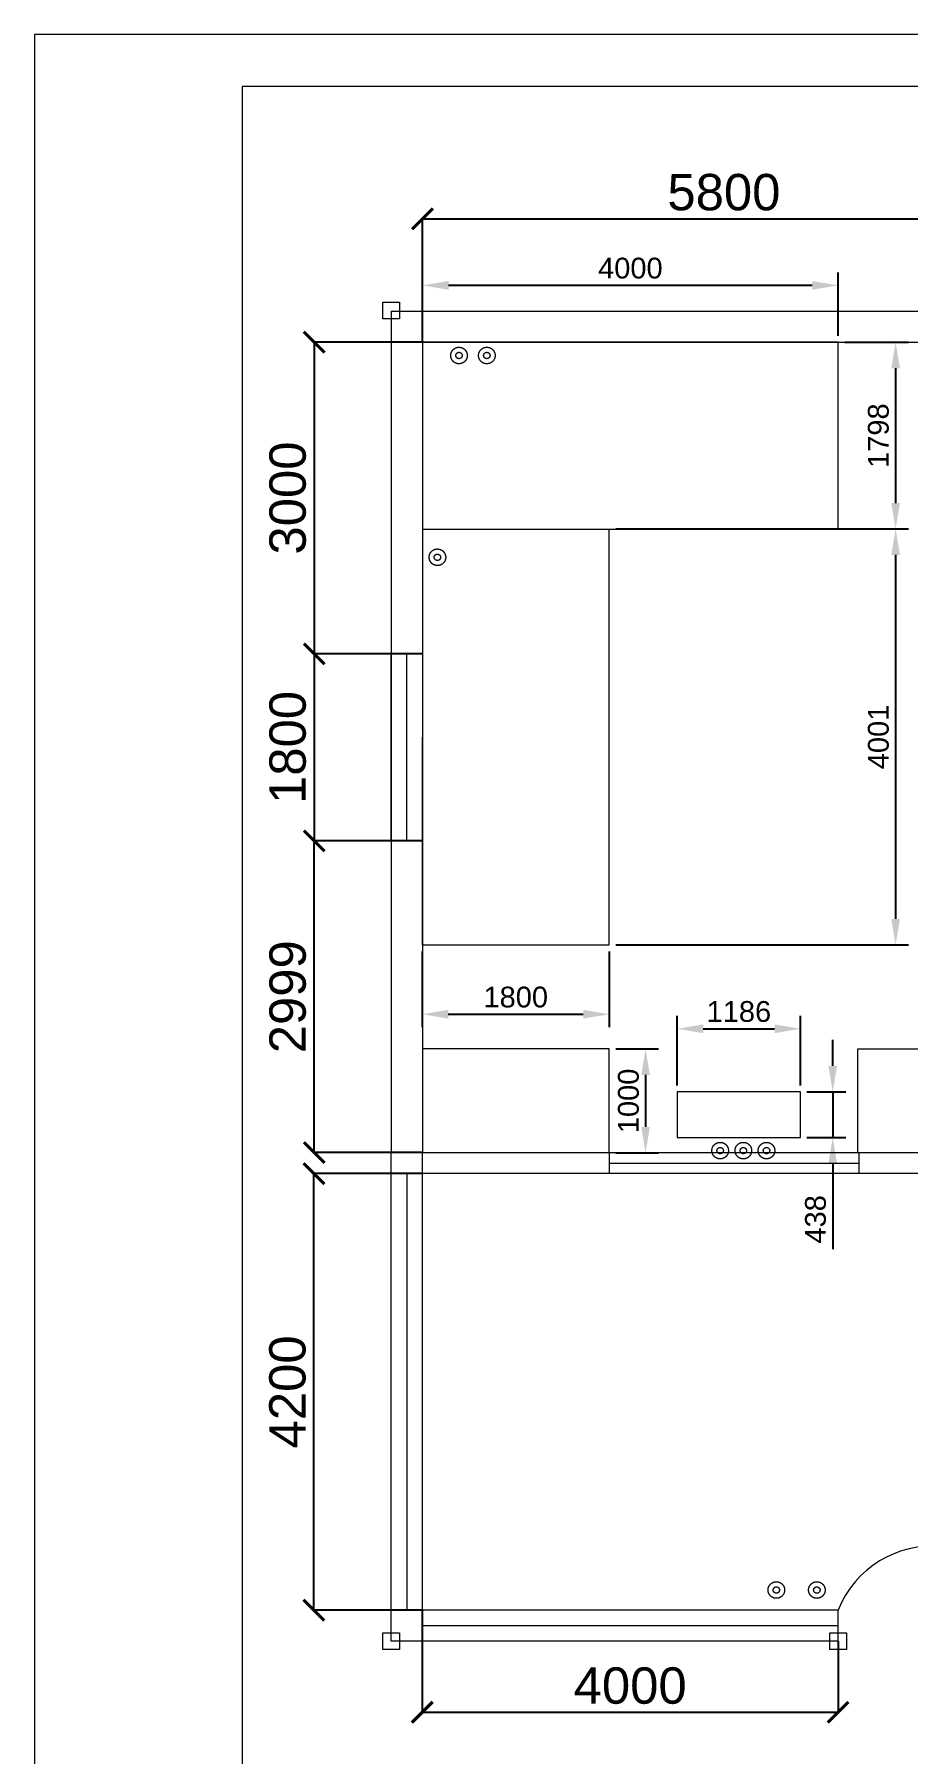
# Model space of a CAD drawing. Header units: inches. Extents: x 494679 to 515679, y 36965 to 66665.
# Drawn here: x 494679 to 503090, y 50113 to 66665 of the extents above; entities that cross this region are included whole.
import ezdxf

# ---------------------------------------------------------------- set-up
doc = ezdxf.new("R2010")
doc.units = ezdxf.units.IN
doc.header["$MEASUREMENT"] = 0
doc.linetypes.add('ACAD_ISO02W100', pattern=[15, 12, -3])
doc.layers.get('0').update_dxf_attribs({"lineweight": 20})
doc.layers.add('Мебель', color=32, linetype='Continuous', lineweight=20)
doc.layers.add('Размер', color=1, linetype='Continuous', lineweight=5)
doc.styles.get("Standard").update_dxf_attribs({"font": 'arial.ttf'})
doc.dimstyles.new('ISO-25', dxfattribs={"dimtxt": 2.5, "dimasz": 2.5, "dimexe": 1.25, "dimexo": 0.625, "dimtad": 1, "dimdec": 0, "dimtxsty": 'Standard', "dimcen": 2.5, "dimadec": 0, "dimazin": 0, "dimtfac": 1, "dimtdec": 0, "dimtmove": 0, "dimatfit": 3, "dimfxl": 1, "dimarcsym": 0})

# ---------------------------------------------------------------- blocks, each defined once
blk = doc.blocks.new('_ArchTick')
at = {"color": 0, "linetype": 'ByBlock', "const_width": 0.15}
blk.add_lwpolyline([(-0.5, -0.5), (0.5, 0.5)], dxfattribs=at)
blk = doc.blocks.new('*D2')
at = {"layer": 'Defpoints', "color": 0, "lineweight": 53, "transparency": 16777216}
for p in [(504213, 64891), (498413, 63703), (504213, 63703)]:
    blk.add_point(p, dxfattribs=at)
at = {"layer": 'Размер', "color": 0, "lineweight": -2, "transparency": 16777216}
for p, q in [((498413, 63704), (498413, 64892)), ((498413, 64891), (504213, 64891)), ((504213, 63704), (504213, 64892))]:
    blk.add_line(p, q, dxfattribs=at)
at = {"layer": 'Размер', "color": 0, "lineweight": -2, "transparency": 16777216, "xscale": 200, "yscale": 200, "zscale": 200, "rotation": 180}
blk.add_blockref('_ArchTick', (498413, 64891), dxfattribs=at)
at = {"layer": 'Размер', "color": 0, "lineweight": -2, "transparency": 16777216, "xscale": 200, "yscale": 200, "zscale": 200}
blk.add_blockref('_ArchTick', (504213, 64891), dxfattribs=at)
at = {"layer": 'Размер', "color": 0, "transparency": 16777216, "insert": (501313, 65145), "char_height": 350, "attachment_point": 5}
blk.add_mtext('5800', dxfattribs=at)
blk = doc.blocks.new('*D5')
at = {"layer": 'Defpoints', "color": 0, "lineweight": 53, "transparency": 16777216}
for p in [(498413, 63704), (497371, 60704), (498413, 60704)]:
    blk.add_point(p, dxfattribs=at)
at = {"layer": 'Размер', "color": 0, "lineweight": -2, "transparency": 16777216}
for p, q in [((498412, 63704), (497370, 63704)), ((497371, 63704), (497371, 60704)), ((498412, 60704), (497370, 60704))]:
    blk.add_line(p, q, dxfattribs=at)
at = {"layer": 'Размер', "color": 0, "lineweight": -2, "transparency": 16777216, "xscale": 200, "yscale": 200, "zscale": 200}
for p, rotation in [((497371, 63704), 90), ((497371, 60704), 270)]:
    blk.add_blockref('_ArchTick', p, dxfattribs=dict(at, rotation=rotation))
at = {"layer": 'Размер', "color": 0, "transparency": 16777216, "insert": (497117, 62204), "char_height": 350, "attachment_point": 5, "rotation": 90}
blk.add_mtext('3000', dxfattribs=at)
blk = doc.blocks.new('*D6')
at = {"layer": 'Defpoints', "color": 0, "lineweight": 53, "transparency": 16777216}
for p in [(498413, 60704), (497371, 58904), (498413, 58904)]:
    blk.add_point(p, dxfattribs=at)
at = {"layer": 'Размер', "color": 0, "lineweight": -2, "transparency": 16777216}
for p, q in [((498412, 60704), (497370, 60704)), ((497371, 60704), (497371, 58904)), ((498412, 58904), (497370, 58904))]:
    blk.add_line(p, q, dxfattribs=at)
at = {"layer": 'Размер', "color": 0, "lineweight": -2, "transparency": 16777216, "xscale": 200, "yscale": 200, "zscale": 200}
for p, rotation in [((497371, 60704), 90), ((497371, 58904), 270)]:
    blk.add_blockref('_ArchTick', p, dxfattribs=dict(at, rotation=rotation))
at = {"layer": 'Размер', "color": 0, "transparency": 16777216, "insert": (497117, 59804), "char_height": 350, "attachment_point": 5, "rotation": 90}
blk.add_mtext('1800', dxfattribs=at)
blk = doc.blocks.new('*D7')
at = {"layer": 'Defpoints', "color": 0, "lineweight": 53, "transparency": 16777216}
for p in [(497371, 58904), (498411, 58904), (498413, 55905)]:
    blk.add_point(p, dxfattribs=at)
at = {"layer": 'Размер', "color": 0, "lineweight": -2, "transparency": 16777216}
for p, q in [((498411, 58904), (497370, 58904)), ((497371, 55905), (497371, 58904)), ((498412, 55905), (497370, 55905))]:
    blk.add_line(p, q, dxfattribs=at)
at = {"layer": 'Размер', "color": 0, "lineweight": -2, "transparency": 16777216, "xscale": 200, "yscale": 200, "zscale": 200}
for p, rotation in [((497371, 58904), 90), ((497371, 55905), 270)]:
    blk.add_blockref('_ArchTick', p, dxfattribs=dict(at, rotation=rotation))
at = {"layer": 'Размер', "color": 0, "transparency": 16777216, "insert": (497117, 57405), "char_height": 350, "attachment_point": 5, "rotation": 90}
blk.add_mtext('2999', dxfattribs=at)
blk = doc.blocks.new('*D8')
at = {"layer": 'Defpoints', "color": 0, "lineweight": 53, "transparency": 16777216}
for p in [(498411, 51505), (502411, 51203), (502411, 50521)]:
    blk.add_point(p, dxfattribs=at)
at = {"layer": 'Размер', "color": 0, "lineweight": -2, "transparency": 16777216}
for p, q in [((498411, 51505), (498411, 50520)), ((502411, 51203), (502411, 50520)), ((498411, 50521), (502411, 50521))]:
    blk.add_line(p, q, dxfattribs=at)
at = {"layer": 'Размер', "color": 0, "lineweight": -2, "transparency": 16777216, "xscale": 200, "yscale": 200, "zscale": 200, "rotation": 180}
blk.add_blockref('_ArchTick', (498411, 50521), dxfattribs=at)
at = {"layer": 'Размер', "color": 0, "lineweight": -2, "transparency": 16777216, "xscale": 200, "yscale": 200, "zscale": 200}
blk.add_blockref('_ArchTick', (502411, 50521), dxfattribs=at)
at = {"layer": 'Размер', "color": 0, "transparency": 16777216, "insert": (500411, 50775), "char_height": 350, "attachment_point": 5}
blk.add_mtext('4000', dxfattribs=at)
blk = doc.blocks.new('*D12')
at = {"layer": 'Defpoints', "color": 0, "lineweight": 53, "transparency": 16777216}
for p in [(497368, 55703), (498413, 55703), (498413, 51503)]:
    blk.add_point(p, dxfattribs=at)
at = {"layer": 'Размер', "color": 0, "lineweight": -2, "transparency": 16777216}
for p, q in [((498412, 55703), (497367, 55703)), ((497368, 51503), (497368, 55703)), ((498412, 51503), (497367, 51503))]:
    blk.add_line(p, q, dxfattribs=at)
at = {"layer": 'Размер', "color": 0, "lineweight": -2, "transparency": 16777216, "xscale": 200, "yscale": 200, "zscale": 200}
for p, rotation in [((497368, 55703), 90), ((497368, 51503), 270)]:
    blk.add_blockref('_ArchTick', p, dxfattribs=dict(at, rotation=rotation))
at = {"layer": 'Размер', "color": 0, "transparency": 16777216, "insert": (497115, 53603), "char_height": 350, "attachment_point": 5, "rotation": 90}
blk.add_mtext('4200', dxfattribs=at)
blk = doc.blocks.new('*D21')
at = {"layer": 'Defpoints', "color": 0, "ltscale": 100, "transparency": 16777216}
for p in [(498413, 64250), (498413, 63703), (502413, 63703)]:
    blk.add_point(p, dxfattribs=at)
at = {"layer": 'Размер', "color": 0, "lineweight": -2, "ltscale": 100, "transparency": 16777216}
for p, q in [((498413, 63766), (498413, 64375)), ((502163, 64250), (498663, 64250)), ((502413, 63766), (502413, 64375))]:
    blk.add_line(p, q, dxfattribs=at)
at = {"layer": 'Размер', "color": 0, "ltscale": 100, "transparency": 16777216}
for points in [[(498663, 64292), (498663, 64208), (498413, 64250)], [(502163, 64292), (502163, 64208), (502413, 64250)]]:
    blk.add_solid(points, dxfattribs=at)
at = {"layer": 'Размер', "color": 0, "ltscale": 100, "transparency": 16777216, "insert": (500413, 64415), "char_height": 200, "attachment_point": 5}
blk.add_mtext('4000', dxfattribs=at)
blk = doc.blocks.new('*D22')
at = {"layer": 'Defpoints', "color": 0, "ltscale": 100, "transparency": 16777216}
for p in [(502413, 63703), (502413, 61906), (502965, 61906)]:
    blk.add_point(p, dxfattribs=at)
at = {"layer": 'Размер', "color": 0, "lineweight": -2, "ltscale": 100, "transparency": 16777216}
for p, q in [((502475, 63703), (503090, 63703)), ((502965, 63453), (502965, 62156)), ((502475, 61906), (503090, 61906))]:
    blk.add_line(p, q, dxfattribs=at)
at = {"layer": 'Размер', "color": 0, "ltscale": 100, "transparency": 16777216}
for points in [[(502923, 63453), (503007, 63453), (502965, 63703)], [(502923, 62156), (503007, 62156), (502965, 61906)]]:
    blk.add_solid(points, dxfattribs=at)
at = {"layer": 'Размер', "color": 0, "ltscale": 100, "transparency": 16777216, "insert": (502800, 62804), "char_height": 200, "attachment_point": 5, "rotation": 90}
blk.add_mtext('1798', dxfattribs=at)
blk = doc.blocks.new('*D23')
at = {"layer": 'Defpoints', "color": 0, "ltscale": 100, "transparency": 16777216}
for p in [(500210, 61906), (500210, 57904), (502965, 57904)]:
    blk.add_point(p, dxfattribs=at)
at = {"layer": 'Размер', "color": 0, "lineweight": -2, "ltscale": 100, "transparency": 16777216}
for p, q in [((500272, 61906), (503090, 61906)), ((502965, 61656), (502965, 58154)), ((500272, 57904), (503090, 57904))]:
    blk.add_line(p, q, dxfattribs=at)
at = {"layer": 'Размер', "color": 0, "ltscale": 100, "transparency": 16777216}
for points in [[(502923, 61656), (503007, 61656), (502965, 61906)], [(502923, 58154), (503007, 58154), (502965, 57904)]]:
    blk.add_solid(points, dxfattribs=at)
at = {"layer": 'Размер', "color": 0, "ltscale": 100, "transparency": 16777216, "insert": (502800, 59905), "char_height": 200, "attachment_point": 5, "rotation": 90}
blk.add_mtext('4001', dxfattribs=at)
blk = doc.blocks.new('*D24')
at = {"layer": 'Defpoints', "color": 0, "ltscale": 100, "transparency": 16777216}
for p in [(498410, 57904), (500210, 57904), (500210, 57237)]:
    blk.add_point(p, dxfattribs=at)
at = {"layer": 'Размер', "color": 0, "lineweight": -2, "ltscale": 100, "transparency": 16777216}
for p, q in [((498410, 57842), (498410, 57112)), ((500210, 57842), (500210, 57112)), ((498660, 57237), (499960, 57237))]:
    blk.add_line(p, q, dxfattribs=at)
at = {"layer": 'Размер', "color": 0, "ltscale": 100, "transparency": 16777216}
for points in [[(498660, 57279), (498660, 57195), (498410, 57237)], [(499960, 57279), (499960, 57195), (500210, 57237)]]:
    blk.add_solid(points, dxfattribs=at)
at = {"layer": 'Размер', "color": 0, "ltscale": 100, "transparency": 16777216, "insert": (499310, 57401), "char_height": 200, "attachment_point": 5}
blk.add_mtext('1800', dxfattribs=at)
blk = doc.blocks.new('*D25')
at = {"layer": 'Defpoints', "color": 0, "ltscale": 100, "transparency": 16777216}
for p in [(500210, 56903), (500210, 55903), (500559, 55903)]:
    blk.add_point(p, dxfattribs=at)
at = {"layer": 'Размер', "color": 0, "lineweight": -2, "ltscale": 100, "transparency": 16777216}
for p, q in [((500272, 56903), (500684, 56903)), ((500559, 56653), (500559, 56153)), ((500272, 55903), (500684, 55903))]:
    blk.add_line(p, q, dxfattribs=at)
at = {"layer": 'Размер', "color": 0, "ltscale": 100, "transparency": 16777216}
for points in [[(500518, 56653), (500601, 56653), (500559, 56903)], [(500518, 56153), (500601, 56153), (500559, 55903)]]:
    blk.add_solid(points, dxfattribs=at)
at = {"layer": 'Размер', "color": 0, "ltscale": 100, "transparency": 16777216, "insert": (500395, 56403), "char_height": 200, "attachment_point": 5, "rotation": 90}
blk.add_mtext('1000', dxfattribs=at)
blk = doc.blocks.new('*D26')
at = {"layer": 'Defpoints', "color": 0, "ltscale": 100, "transparency": 16777216}
for p in [(502050, 57097), (500864, 56489), (502050, 56489)]:
    blk.add_point(p, dxfattribs=at)
at = {"layer": 'Размер', "color": 0, "lineweight": -2, "ltscale": 100, "transparency": 16777216}
for p, q in [((500864, 56552), (500864, 57222)), ((502050, 56552), (502050, 57222)), ((501114, 57097), (501800, 57097))]:
    blk.add_line(p, q, dxfattribs=at)
at = {"layer": 'Размер', "color": 0, "ltscale": 100, "transparency": 16777216}
for points in [[(501114, 57139), (501114, 57055), (500864, 57097)], [(501800, 57139), (501800, 57055), (502050, 57097)]]:
    blk.add_solid(points, dxfattribs=at)
at = {"layer": 'Размер', "color": 0, "ltscale": 100, "transparency": 16777216, "insert": (501457, 57262), "char_height": 200, "attachment_point": 5}
blk.add_mtext('1186', dxfattribs=at)
blk = doc.blocks.new('*D27')
at = {"layer": 'Defpoints', "color": 0, "ltscale": 100, "transparency": 16777216}
for p in [(502050, 56489), (502050, 56051), (502360, 56051)]:
    blk.add_point(p, dxfattribs=at)
at = {"layer": 'Размер', "color": 0, "lineweight": -2, "ltscale": 100, "transparency": 16777216}
for p, q in [((502360, 56739), (502360, 56989)), ((502112, 56489), (502485, 56489)), ((502360, 56489), (502360, 56051)), ((502112, 56051), (502485, 56051)), ((502360, 55801), (502360, 54975))]:
    blk.add_line(p, q, dxfattribs=at)
at = {"layer": 'Размер', "color": 0, "ltscale": 100, "transparency": 16777216}
for points in [[(502318, 56739), (502401, 56739), (502360, 56489)], [(502318, 55801), (502401, 55801), (502360, 56051)]]:
    blk.add_solid(points, dxfattribs=at)
at = {"layer": 'Размер', "color": 0, "ltscale": 100, "transparency": 16777216, "insert": (502195, 55263), "char_height": 200, "attachment_point": 5, "rotation": 90}
blk.add_mtext('438', dxfattribs=at)

msp = doc.modelspace()

# ---------------------------------------------------------------- linework, layer by layer
for points in [[(494678.6, 36964.9), (515678.6, 36964.9), (515678.6, 66664.9), (494678.6, 66664.9)], [(496678.6, 37464.9), (515178.6, 37464.9), (515178.6, 66164.9), (496678.6, 66164.9)], [(498112.6, 60704.4), (498412.6, 60704.4), (498412.6, 58904.4), (498112.6, 58904.4)]]:
    msp.add_lwpolyline(points, close=True)
for points in [[(498032.6, 64087.7), (498192.6, 64087.7), (498192.6, 63927.7), (498032.6, 63927.7), (498032.6, 64087.7)], [(498112.6, 64003.2), (498112.6, 60704.4)], [(498112.6, 64003.2), (504212.6, 64003.2), (505012.6, 64003.2), (509512.6, 64003.2)], [(498412.6, 63704.4), (498412.6, 60704.4)], [(498412.6, 63703.2), (504212.6, 63703.2), (505012.6, 63703.2), (509212.6, 63703.2)], [(498112.6, 60704.4), (498112.6, 58904.4)], [(498261.3, 58904.4), (498261.3, 60704.4)], [(498412.6, 60704.4), (498412.6, 58904.4)], [(498112.6, 58904.4), (498112.6, 55903.2)], [(498412.6, 58904.4), (498412.6, 55903.2)], [(498112.6, 51203.2), (498112.6, 55903.2)], [(498412.6, 51503.2), (498412.6, 55903.2)], [(504953.1, 55903.2), (498412.6, 55903.2)], [(504953.1, 55703.2), (498412.6, 55703.2)], [(502411.3, 51503.2), (498412.6, 51503.2)], [(502411.3, 51203.2), (502411.3, 51503.2)], [(498032.6, 51285.2), (498192.6, 51285.2), (498192.6, 51125.2), (498032.6, 51125.2), (498032.6, 51285.2)], [(502411.3, 51203.2), (498112.6, 51203.2)], [(502331.3, 51285.2), (502491.3, 51285.2), (502491.3, 51125.2), (502331.3, 51125.2), (502331.3, 51285.2)]]:
    msp.add_lwpolyline(points)
at = {"linetype": 'ACAD_ISO02W100', "ltscale": 500}
for points in [[(500210, 55903.2), (500210, 55703.2)], [(500210, 55803.2), (502610, 55803.2)], [(502610, 55903.2), (502610, 55703.2)], [(498411.3, 55703.2), (498112.6, 55703.2)], [(498261.9, 55703.2), (498261.9, 51503.2)], [(498411.3, 51353.7), (502411.3, 51353.7)]]:
    msp.add_lwpolyline(points, dxfattribs=at)
for centre, radius in [((498764.3, 63575.3), 79.7), ((498764.3, 63575.3), 30.7), ((499031.7, 63575.3), 79.7), ((499031.7, 63575.3), 30.7), ((498556.3, 61633.8), 79.7), ((498556.3, 61633.8), 30.7), ((501276.9, 55924.6), 79.7), ((501276.9, 55924.6), 30.7), ((501499.8, 55924.6), 79.7), ((501499.8, 55924.6), 30.7), ((501722.8, 55924.6), 79.7), ((501722.8, 55924.6), 30.7), ((501817.3, 51696.5), 79.7), ((501817.3, 51696.5), 30.7), ((502207.2, 51696.5), 79.7), ((502207.2, 51696.5), 30.7)]:
    msp.add_circle(centre, radius, dxfattribs=at)
msp.add_arc((503321, 51140.2), 979.5, 84.63647, 158.24574)
at = {"layer": 'Мебель'}
msp.add_lwpolyline([(498412.6, 63705.7), (498412.6, 61905.7), (502412.6, 61905.7), (502412.6, 63703.2)], close=True, dxfattribs=at)
for points in [[(498412.6, 61904.3), (498412.5, 61904.3), (498410, 57904.3), (500210, 57904.3), (500210, 61905.7)], [(500210, 61905.7), (500210, 61905.7)]]:
    msp.add_lwpolyline(points, dxfattribs=at)
at = {"layer": 'Мебель', "linetype": 'ACAD_ISO02W100', "ltscale": 500}
for points in [[(500210, 55903.2), (500210, 56903.2), (498412.6, 56903.2)], [(502600.6, 56903.2), (504212.6, 56903.2)], [(502600.6, 55903.2), (502600.6, 56903.2)]]:
    msp.add_lwpolyline(points, dxfattribs=at)
msp.add_lwpolyline([(500863.8, 56050.8), (502049.6, 56050.8), (502049.6, 56489.2), (500863.8, 56489.2)], close=True, dxfattribs=at)

# ---------------------------------------------------------------- dimensions: what is measured, and where the dimension line sits
at = {"layer": 'Размер'}
for base, p1, p2, picture, middle in [((504212.6, 64891), (498412.6, 63703.2), (504212.6, 63703.2), '*D2', (501312.6, 65144.7)), ((502411.3, 50521.5), (498411.3, 51505.2), (502411.3, 51203.2), '*D8', (500411.3, 50775.2))]:
    dim = msp.add_linear_dim(base=base, p1=p1, p2=p2, dimstyle='ISO-25', override={"dimtxt": 350, "dimasz": 200, "dimgap": 75, "dimblk": 'ArchTick', "dimcen": -2.5, "dimldrblk": 'ArchTick'}, dxfattribs=at)
    dim.commit()
    dim.dimension.update_dxf_attribs({"geometry": picture, "text_midpoint": middle})
at = {"layer": 'Размер', "color": 6, "ltscale": 100}
for base, p1, p2, picture, middle in [((498412.6, 64250), (502412.6, 63703.2), (498412.6, 63703.2), '*D21', (500412.6, 64414.6)), ((500210, 57236.9), (498410, 57904.3), (500210, 57904.3), '*D24', (499310, 57401.5)), ((502049.6, 57097), (500863.8, 56489.2), (502049.6, 56489.2), '*D26', (501456.7, 57261.7))]:
    dim = msp.add_linear_dim(base=base, p1=p1, p2=p2, dimstyle='ISO-25', override={"dimscale": 100, "dimtxt": 2}, dxfattribs=at)
    dim.commit()
    dim.dimension.update_dxf_attribs({"geometry": picture, "text_midpoint": middle})
at = {"layer": 'Размер'}
for base, p1, p2, picture, middle in [((497370.9, 60704.4), (498412.6, 63704.4), (498412.6, 60704.4), '*D5', (497117.1, 62204.4)), ((497370.9, 58904.4), (498412.6, 60704.4), (498412.6, 58904.4), '*D6', (497117.2, 59804.4)), ((497370.9, 58904.4), (498412.6, 55905.2), (498411.3, 58904.4), '*D7', (497117.2, 57404.8)), ((497368.4, 55703.2), (498412.6, 51503.2), (498412.6, 55703.2), '*D12', (497114.7, 53603.2))]:
    dim = msp.add_linear_dim(base=base, p1=p1, p2=p2, angle=90, dimstyle='ISO-25', override={"dimtxt": 350, "dimasz": 200, "dimgap": 75, "dimblk": 'ArchTick', "dimcen": -2.5, "dimldrblk": 'ArchTick'}, dxfattribs=at)
    dim.commit()
    dim.dimension.update_dxf_attribs({"geometry": picture, "text_midpoint": middle})
at = {"layer": 'Размер', "color": 6, "ltscale": 100}
for base, p1, p2, picture, middle in [((502964.8540335, 61905.666457), (502412.5628677, 63703.166457), (502412.5628677, 61905.666457), '*D22', (502800.239436, 62804.416457)), ((502964.9, 57904.3), (500210, 61905.7), (500210, 57904.3), '*D23', (502800.2, 59905)), ((502359.6, 56050.8), (502049.6, 56489.2), (502049.6, 56050.8), '*D27', (502194.9, 55263.1)), ((500559.5, 55903.2), (500210, 56903.2), (500210, 55903.2), '*D25', (500394.9, 56403.2))]:
    dim = msp.add_linear_dim(base=base, p1=p1, p2=p2, angle=90, dimstyle='ISO-25', override={"dimscale": 100, "dimtxt": 2}, dxfattribs=at)
    dim.commit()
    dim.dimension.update_dxf_attribs({"geometry": picture, "text_midpoint": middle})

doc.saveas('drawing.dxf')
